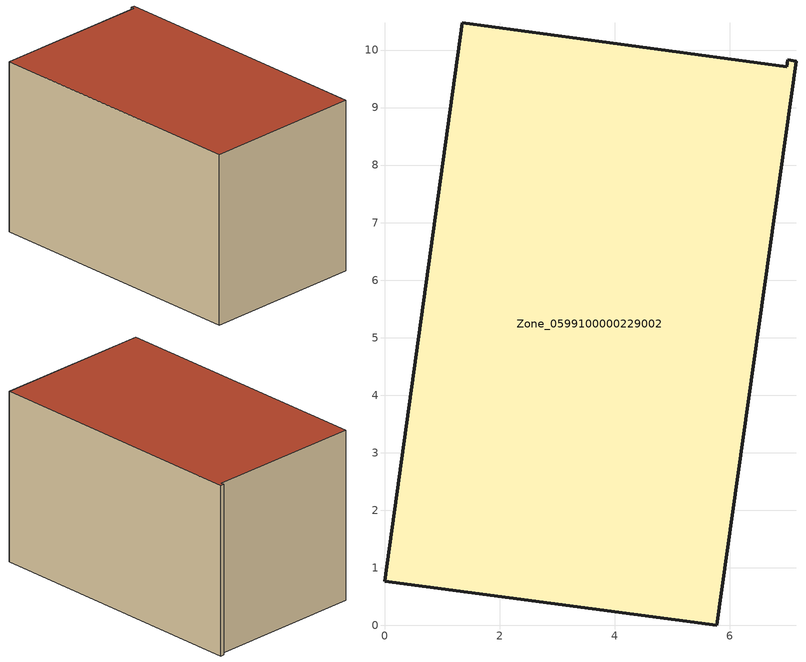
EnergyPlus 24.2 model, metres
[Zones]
Zone_0599100000229002
 floor ground (C_G): 1.35,10.48 6.99,9.71 7.01,9.83 7.15,9.81 5.77,0 0,0.77 z0
 wall outside (C_F): 5.77,0 7.15,9.81 7.01,9.83 6.99,9.71 1.35,10.48 0,0.77 5.77,0 z0:6.19
 roof outside (C_R): 6.99,9.71 1.35,10.48 0,0.77 5.77,0 7.15,9.81 7.01,9.83 z6.19
[BUILDING]
Pand.0599100000229002: North Axis=0; Terrain=City; Loads Convergence Tolerance Value=0.04; Temperature Convergence Tolerance Value=0.4; Solar Distribution=FullExterior; Maximum Number of Warmup Days=25; Minimum Number of Warmup Days=1
[Site:Location]
Rotterdam.The.Hague.AP_ZH_NLD Design_Conditions: Latitude=51.96; Longitude=4.45; Time Zone=1; Elevation=-4.5
[SITE:GROUNDTEMPERATURE:BUILDINGSURFACE]
18, 18, 18, 18, 18, 18, 18, 18, 18, 18, 18, 18
[MATERIAL] Thermal Absorptance=0.9; Solar Absorptance=0.7; Visible Absorptance=0.7
Name | Roughness | Thickness | Conductivity | Density | Specific Heat
G.TI.1946-1964 | MediumSmooth | 0.15 | 1 | 540 | 1210
F.TI.1946-1964 | Rough | 0.3 | 0.857143 | 1920 | 840
R.TI.1946-1964 | MediumRough | 0.2 | 0.277778 | 1500 | 1000
[CONSTRUCTION]
C_G: G.TI.1946-1964
C_F: F.TI.1946-1964
C_R: R.TI.1946-1964
[ZONE]
Zone_0599100000229002: Type=1; Multiplier=1; Ceiling Height=Autocalculate; Volume=Autocalculate; Floor Area=autocalculate; Part of Total Floor Area=Yes
[ZONEINFILTRATION:DESIGNFLOWRATE]
Infil_Zone_0599100000229002: Zone or ZoneList or Space or SpaceList=Zone_0599100000229002; Schedule=AlwaysOn; Design Flow Rate Calculation Method=Flow/Area; Flow Rate per Floor Area=0.003; Constant Term Coefficient=1; Temperature Term Coefficient=0; Velocity Term Coefficient=0; Velocity Squared Term Coefficient=0
[HVACTEMPLATE:ZONE:IDEALLOADSAIRSYSTEM]
Zone_0599100000229002: Maximum Heating Supply Air Temperature=50; Minimum Cooling Supply Air Temperature=13; Maximum Heating Supply Air Humidity Ratio=0.0156; Minimum Cooling Supply Air Humidity Ratio=0.0077; Heating Limit=NoLimit; Cooling Limit=NoLimit; Dehumidification Control Type=ConstantSensibleHeatRatio; Cooling Sensible Heat Ratio=0.7; Dehumidification Setpoint=60; Humidification Control Type=None; Humidification Setpoint=30; Outdoor Air Method=None; Outdoor Air Flow Rate per Person=0.00944; Outdoor Air Flow Rate per Zone Floor Area=0; Outdoor Air Flow Rate per Zone=0; Demand Controlled Ventilation Type=None; Outdoor Air Economizer Type=NoEconomizer; Heat Recovery Type=None; Sensible Heat Recovery Effectiveness=0.7; Latent Heat Recovery Effectiveness=0.65
[ZONECONTROL:THERMOSTAT]
ThermostatControl_Zone_0599100000229002: Zone or ZoneList=Zone_0599100000229002; Control Type Schedule=DualSetpointControlType; Control 1=Thermostat_Zone_0599100000229002; Temperature Difference Between Cutout And Setpoint=0
[THERMOSTATSETPOINT:DUALSETPOINT]
Thermostat_Zone_0599100000229002: Heating Setpoint Temperature Schedule=HeatingSetpoint_Zone_0599100000229002; Cooling Setpoint Temperature Schedule=CoolingSetpoint_Zone_0599100000229002
[SCHEDULE:COMPACT]
HeatingSetpoint_Zone_0599100000229002: Through: 12/31, For: AllDays, Until: 24:00, 21
CoolingSetpoint_Zone_0599100000229002: Through: 12/31, For: AllDays, Until: 24:00, 24
DualSetpointControlType: Through: 12/31, For: AllDays, Until: 24:00, 4
AlwaysOn: Through: 12/31, For: AllDays, Until: 24:00, 1
